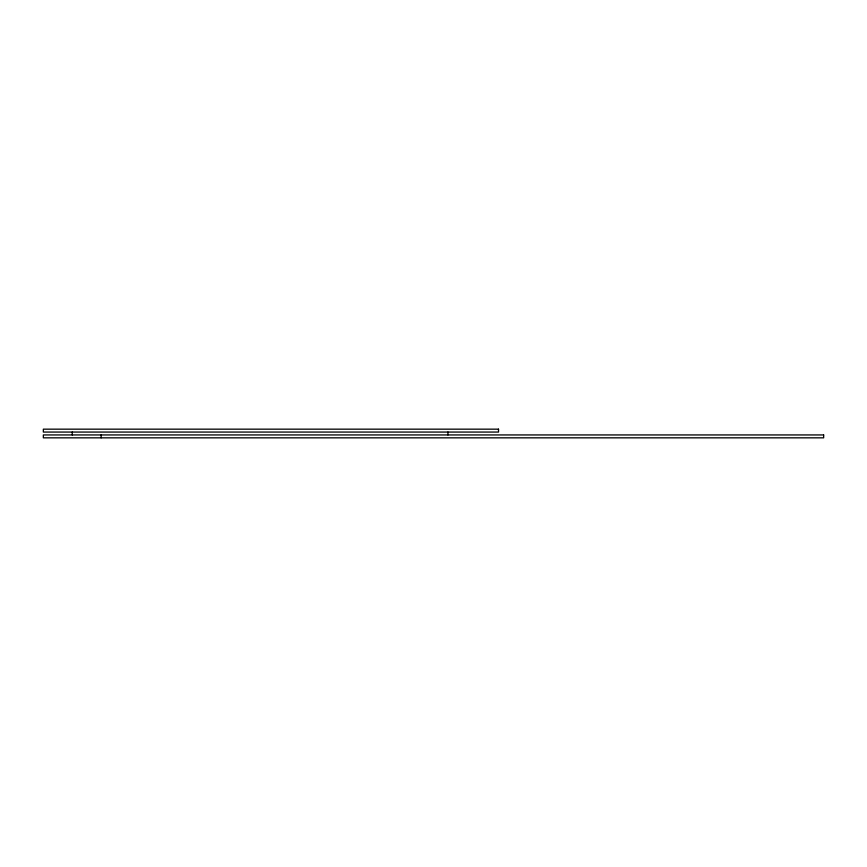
<?xml version="1.0" encoding="UTF-8"?>
<svg xmlns="http://www.w3.org/2000/svg" width="867" height="867" viewBox="0 0 867 867"><rect width="100%" height="100%" fill="white"/><g stroke="black" fill="none" stroke-linecap="round" stroke-linejoin="round"><path stroke-width="1.3" d="M447.946 432.059L447.946 434.941M101.146 434.941L101.146 437.835M72.254 432.059L72.254 434.941M498.525 429.165L43.35 429.165L43.35 432.059L498.525 432.059L498.525 429.165M823.65 434.941L43.35 434.941L43.35 437.835L823.65 437.835L823.65 434.941"/></g></svg>
